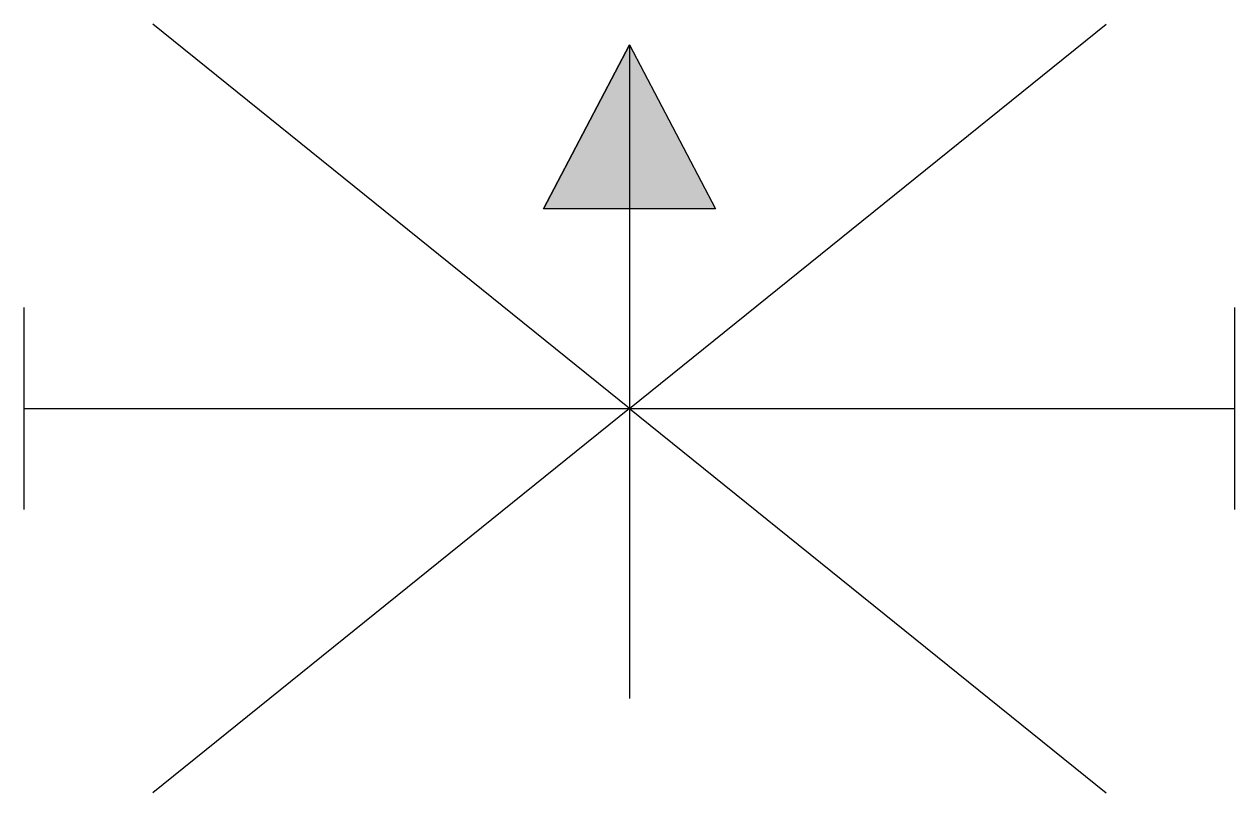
# Model space of a CAD drawing. Header units: metres. Extents: x -1.5 to 1.5, y -0.95 to 0.95.
import ezdxf

# ---------------------------------------------------------------- set-up
doc = ezdxf.new("R2010")
doc.units = ezdxf.units.M
doc.header["$LTSCALE"] = 0.2

msp = doc.modelspace()

# ---------------------------------------------------------------- hatches: boundary and pattern name
msp.add_hatch(color=256).paths.add_polyline_path([(-0.2135, 0.495), (0, 0.9007), (0.2135, 0.495)])

# ---------------------------------------------------------------- linework, layer by layer
at = {"color": 0}
for q in [(-1.1812, 0.952), (1.1812, 0.952), (-1.1812, -0.952), (1.1812, -0.952)]:
    msp.add_line((0, 0), q, dxfattribs=at)
for p, q in [((0, 0.9007), (-0.2135, 0.495)), ((0, 0.9007), (0, -0.7182)), ((0, 0.9007), (0.2135, 0.495)), ((-1.5, -0.25), (-1.5, 0.25)), ((1.5, -0.25), (1.5, 0.25)), ((-1.5, 0), (1.5, 0))]:
    msp.add_line(p, q)
at = {"flags": 128}
msp.add_lwpolyline([(-0.2135, 0.495), (0, 0.9007), (0.2135, 0.495)], close=True, dxfattribs=at)

doc.saveas('drawing.dxf')
